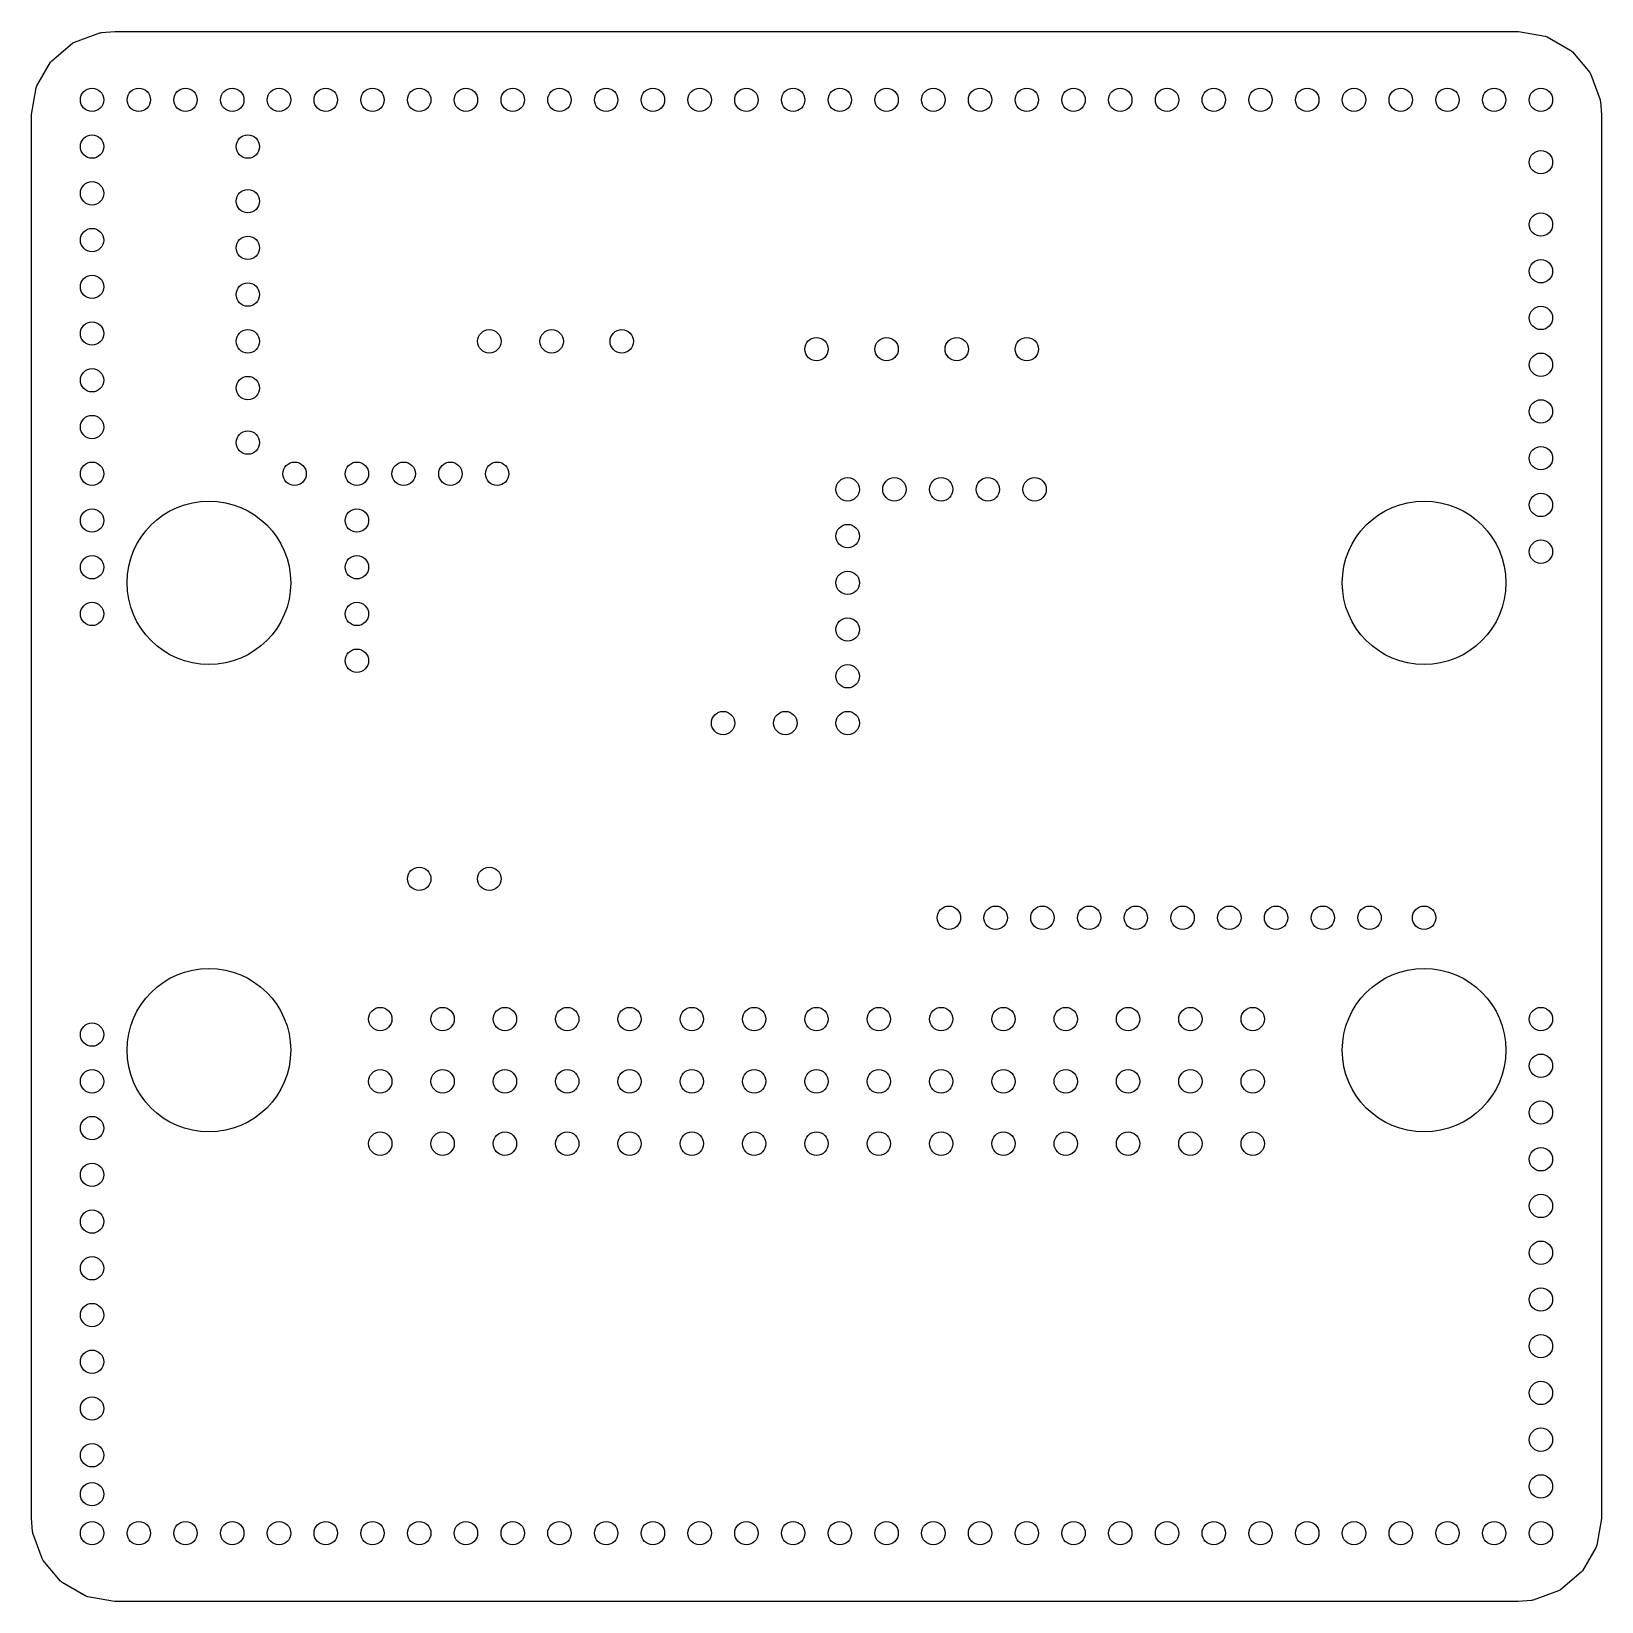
# Model space of a CAD drawing. Extents: x 126.9 to 152.5, y -81.4 to -55.8.
import ezdxf

# ---------------------------------------------------------------- set-up
doc = ezdxf.new("R2010")
doc.units = 0
doc.header["$MEASUREMENT"] = 0
doc.layers.add('BLACK', color=7, linetype='CONTINUOUS')

msp = doc.modelspace()

# ---------------------------------------------------------------- linework, layer by layer
at = {"layer": 'BLACK', "linetype": 'Continuous'}
msp.add_lwpolyline([(151.147, -55.7815), (151.582, -55.8581), (151.614, -55.87), (151.614, -55.87), (151.996, -56.0905), (152.008, -56.1001), (152.023, -56.1128), (152.306, -56.4507), (152.324, -56.4808), (152.475, -56.8953), (152.477, -56.9081), (152.48, -56.9208), (152.5, -57.1413), (152.499, -57.1442), (152.5, -57.1478), (152.5, -80.0122), (152.498, -80.0208), (152.498, -80.0274), (152.422, -80.4617), (152.41, -80.4944), (152.189, -80.8763), (152.167, -80.9029), (151.829, -81.1865), (151.799, -81.2038), (151.385, -81.3547), (151.372, -81.3569), (151.359, -81.3603), (151.139, -81.3796), (151.136, -81.3794), (151.132, -81.38), (128.268, -81.38), (128.259, -81.3785), (128.253, -81.3785), (127.818, -81.3019), (127.786, -81.29), (127.404, -81.0695), (127.392, -81.0599), (127.377, -81.0472), (127.094, -80.7093), (127.076, -80.6792), (126.925, -80.2647), (126.923, -80.2519), (126.92, -80.2392), (126.9, -80.0187), (126.901, -80.0158), (126.9, -80.0122), (126.9, -57.1478), (126.902, -57.1392), (126.902, -57.1326), (126.978, -56.6983), (126.99, -56.6656), (126.99, -56.6656), (127.211, -56.2837), (127.222, -56.2704), (127.233, -56.2571), (127.571, -55.9735), (127.601, -55.9562), (128.015, -55.8053), (128.028, -55.8031), (128.041, -55.7997), (128.261, -55.7804), (128.264, -55.7806), (128.268, -55.78), (151.132, -55.78), (151.141, -55.7815)], close=True, dxfattribs=at)
at = {"layer": 'BLACK'}
for centre, radius in [((127.889, -56.896), 0.1905), ((127.889, -56.896), 0.1905), ((128.651, -56.896), 0.1905), ((128.651, -56.896), 0.1905), ((129.413, -56.896), 0.1905), ((129.413, -56.896), 0.1905), ((130.175, -56.896), 0.1905), ((130.175, -56.896), 0.1905), ((130.937, -56.896), 0.1905), ((130.937, -56.896), 0.1905), ((131.699, -56.896), 0.1905), ((131.699, -56.896), 0.1905), ((132.461, -56.896), 0.1905), ((132.461, -56.896), 0.1905), ((133.223, -56.896), 0.1905), ((133.223, -56.896), 0.1905), ((133.985, -56.896), 0.1905), ((133.985, -56.896), 0.1905), ((134.747, -56.896), 0.1905), ((134.747, -56.896), 0.1905), ((135.509, -56.896), 0.1905), ((135.509, -56.896), 0.1905), ((136.271, -56.896), 0.1905), ((136.271, -56.896), 0.1905), ((137.033, -56.896), 0.1905), ((137.033, -56.896), 0.1905), ((137.795, -56.896), 0.1905), ((137.795, -56.896), 0.1905), ((138.557, -56.896), 0.1905), ((138.557, -56.896), 0.1905), ((139.319, -56.896), 0.1905), ((139.319, -56.896), 0.1905), ((140.081, -56.896), 0.1905), ((140.081, -56.896), 0.1905), ((140.843, -56.896), 0.1905), ((140.843, -56.896), 0.1905), ((141.605, -56.896), 0.1905), ((141.605, -56.896), 0.1905), ((142.367, -56.896), 0.1905), ((142.367, -56.896), 0.1905), ((143.129, -56.896), 0.1905), ((143.129, -56.896), 0.1905), ((143.891, -56.896), 0.1905), ((143.891, -56.896), 0.1905), ((144.653, -56.896), 0.1905), ((144.653, -56.896), 0.1905), ((145.415, -56.896), 0.1905), ((145.415, -56.896), 0.1905), ((146.177, -56.896), 0.1905), ((146.177, -56.896), 0.1905), ((146.939, -56.896), 0.1905), ((146.939, -56.896), 0.1905), ((147.701, -56.896), 0.1905), ((147.701, -56.896), 0.1905), ((148.463, -56.896), 0.1905), ((148.463, -56.896), 0.1905), ((149.225, -56.896), 0.1905), ((149.225, -56.896), 0.1905), ((149.987, -56.896), 0.1905), ((149.987, -56.896), 0.1905), ((150.749, -56.896), 0.1905), ((150.749, -56.896), 0.1905), ((151.511, -56.896), 0.1905), ((151.511, -56.896), 0.1905), ((127.889, -57.658), 0.1905), ((127.889, -57.658), 0.1905), ((130.429, -57.658), 0.1905), ((130.429, -57.658), 0.1905), ((151.511, -57.912), 0.1905), ((151.511, -57.912), 0.1905), ((127.889, -58.42), 0.1905), ((127.889, -58.42), 0.1905), ((130.429, -58.547), 0.1905), ((130.429, -58.547), 0.1905), ((151.511, -58.928), 0.1905), ((151.511, -58.928), 0.1905), ((127.889, -59.182), 0.1905), ((127.889, -59.182), 0.1905), ((130.429, -59.309), 0.1905), ((130.429, -59.309), 0.1905), ((151.511, -59.69), 0.1905), ((151.511, -59.69), 0.1905), ((127.889, -59.944), 0.1905), ((127.889, -59.944), 0.1905), ((130.429, -60.071), 0.1905), ((130.429, -60.071), 0.1905), ((151.511, -60.452), 0.1905), ((151.511, -60.452), 0.1905), ((127.889, -60.706), 0.1905), ((127.889, -60.706), 0.1905), ((130.429, -60.833), 0.1905), ((130.429, -60.833), 0.1905), ((134.366, -60.833), 0.1905), ((134.366, -60.833), 0.1905), ((135.382, -60.833), 0.1905), ((135.382, -60.833), 0.1905), ((136.525, -60.833), 0.1905), ((136.525, -60.833), 0.1905), ((139.7, -60.96), 0.1905), ((139.7, -60.96), 0.1905), ((140.843, -60.96), 0.1905), ((140.843, -60.96), 0.1905), ((141.986, -60.96), 0.1905), ((141.986, -60.96), 0.1905), ((143.129, -60.96), 0.1905), ((143.129, -60.96), 0.1905), ((151.511, -61.214), 0.1905), ((151.511, -61.214), 0.1905), ((127.889, -61.468), 0.1905), ((127.889, -61.468), 0.1905), ((130.429, -61.595), 0.1905), ((130.429, -61.595), 0.1905), ((151.511, -61.976), 0.1905), ((151.511, -61.976), 0.1905), ((127.889, -62.23), 0.1905), ((127.889, -62.23), 0.1905), ((130.429, -62.484), 0.1905), ((130.429, -62.484), 0.1905), ((151.511, -62.738), 0.1905), ((151.511, -62.738), 0.1905), ((127.889, -62.992), 0.1905), ((127.889, -62.992), 0.1905), ((131.191, -62.992), 0.1905), ((131.191, -62.992), 0.1905), ((132.207, -62.992), 0.1905), ((132.207, -62.992), 0.1905), ((132.969, -62.992), 0.1905), ((132.969, -62.992), 0.1905), ((133.731, -62.992), 0.1905), ((133.731, -62.992), 0.1905), ((134.493, -62.992), 0.1905), ((134.493, -62.992), 0.1905), ((140.208, -63.246), 0.1905), ((140.208, -63.246), 0.1905), ((140.97, -63.246), 0.1905), ((140.97, -63.246), 0.1905), ((141.732, -63.246), 0.1905), ((141.732, -63.246), 0.1905), ((142.494, -63.246), 0.1905), ((142.494, -63.246), 0.1905), ((143.256, -63.246), 0.1905), ((143.256, -63.246), 0.1905), ((129.794, -64.77), 1.3335), ((129.794, -64.77), 1.3335), ((149.606, -64.77), 1.3335), ((149.606, -64.77), 1.3335), ((151.511, -63.5), 0.1905), ((151.511, -63.5), 0.1905), ((127.889, -63.754), 0.1905), ((127.889, -63.754), 0.1905), ((132.207, -63.754), 0.1905), ((132.207, -63.754), 0.1905), ((140.208, -64.008), 0.1905), ((140.208, -64.008), 0.1905), ((151.511, -64.262), 0.1905), ((151.511, -64.262), 0.1905), ((127.889, -64.516), 0.1905), ((127.889, -64.516), 0.1905), ((132.207, -64.516), 0.1905), ((132.207, -64.516), 0.1905), ((140.208, -64.77), 0.1905), ((140.208, -64.77), 0.1905), ((127.889, -65.278), 0.1905), ((127.889, -65.278), 0.1905), ((132.207, -65.278), 0.1905), ((132.207, -65.278), 0.1905), ((140.208, -65.532), 0.1905), ((140.208, -65.532), 0.1905), ((132.207, -66.04), 0.1905), ((132.207, -66.04), 0.1905), ((140.208, -66.294), 0.1905), ((140.208, -66.294), 0.1905), ((138.176, -67.056), 0.1905), ((138.176, -67.056), 0.1905), ((139.192, -67.056), 0.1905), ((139.192, -67.056), 0.1905), ((140.208, -67.056), 0.1905), ((140.208, -67.056), 0.1905), ((133.223, -69.596), 0.1905), ((133.223, -69.596), 0.1905), ((134.366, -69.596), 0.1905), ((134.366, -69.596), 0.1905), ((141.859, -70.231), 0.1905), ((141.859, -70.231), 0.1905), ((142.621, -70.231), 0.1905), ((142.621, -70.231), 0.1905), ((143.383, -70.231), 0.1905), ((143.383, -70.231), 0.1905), ((144.145, -70.231), 0.1905), ((144.145, -70.231), 0.1905), ((144.907, -70.231), 0.1905), ((144.907, -70.231), 0.1905), ((145.669, -70.231), 0.1905), ((145.669, -70.231), 0.1905), ((146.431, -70.231), 0.1905), ((146.431, -70.231), 0.1905), ((147.193, -70.231), 0.1905), ((147.193, -70.231), 0.1905), ((147.955, -70.231), 0.1905), ((147.955, -70.231), 0.1905), ((148.717, -70.231), 0.1905), ((148.717, -70.231), 0.1905), ((149.606, -70.231), 0.1905), ((149.606, -70.231), 0.1905), ((129.794, -72.39), 1.3335), ((129.794, -72.39), 1.3335), ((149.606, -72.39), 1.3335), ((149.606, -72.39), 1.3335), ((132.588, -71.882), 0.1905), ((132.588, -71.882), 0.1905), ((133.604, -71.882), 0.1905), ((133.604, -71.882), 0.1905), ((134.62, -71.882), 0.1905), ((134.62, -71.882), 0.1905), ((135.636, -71.882), 0.1905), ((135.636, -71.882), 0.1905), ((136.652, -71.882), 0.1905), ((136.652, -71.882), 0.1905), ((137.668, -71.882), 0.1905), ((137.668, -71.882), 0.1905), ((138.684, -71.882), 0.1905), ((138.684, -71.882), 0.1905), ((139.7, -71.882), 0.1905), ((139.7, -71.882), 0.1905), ((140.716, -71.882), 0.1905), ((140.716, -71.882), 0.1905), ((141.732, -71.882), 0.1905), ((141.732, -71.882), 0.1905), ((142.748, -71.882), 0.1905), ((142.748, -71.882), 0.1905), ((143.764, -71.882), 0.1905), ((143.764, -71.882), 0.1905), ((144.78, -71.882), 0.1905), ((144.78, -71.882), 0.1905), ((145.796, -71.882), 0.1905), ((145.796, -71.882), 0.1905), ((146.812, -71.882), 0.1905), ((146.812, -71.882), 0.1905), ((151.511, -71.882), 0.1905), ((151.511, -71.882), 0.1905), ((127.889, -72.136), 0.1905), ((127.889, -72.136), 0.1905), ((151.511, -72.644), 0.1905), ((151.511, -72.644), 0.1905), ((127.889, -72.898), 0.1905), ((127.889, -72.898), 0.1905), ((132.588, -72.898), 0.1905), ((132.588, -72.898), 0.1905), ((133.604, -72.898), 0.1905), ((133.604, -72.898), 0.1905), ((134.62, -72.898), 0.1905), ((134.62, -72.898), 0.1905), ((135.636, -72.898), 0.1905), ((135.636, -72.898), 0.1905), ((136.652, -72.898), 0.1905), ((136.652, -72.898), 0.1905), ((137.668, -72.898), 0.1905), ((137.668, -72.898), 0.1905), ((138.684, -72.898), 0.1905), ((138.684, -72.898), 0.1905), ((139.7, -72.898), 0.1905), ((139.7, -72.898), 0.1905), ((140.716, -72.898), 0.1905), ((140.716, -72.898), 0.1905), ((141.732, -72.898), 0.1905), ((141.732, -72.898), 0.1905), ((142.748, -72.898), 0.1905), ((142.748, -72.898), 0.1905), ((143.764, -72.898), 0.1905), ((143.764, -72.898), 0.1905), ((144.78, -72.898), 0.1905), ((144.78, -72.898), 0.1905), ((145.796, -72.898), 0.1905), ((145.796, -72.898), 0.1905), ((146.812, -72.898), 0.1905), ((146.812, -72.898), 0.1905), ((151.511, -73.406), 0.1905), ((151.511, -73.406), 0.1905), ((127.889, -73.66), 0.1905), ((127.889, -73.66), 0.1905), ((132.588, -73.914), 0.1905), ((132.588, -73.914), 0.1905), ((133.604, -73.914), 0.1905), ((133.604, -73.914), 0.1905), ((134.62, -73.914), 0.1905), ((134.62, -73.914), 0.1905), ((135.636, -73.914), 0.1905), ((135.636, -73.914), 0.1905), ((136.652, -73.914), 0.1905), ((136.652, -73.914), 0.1905), ((137.668, -73.914), 0.1905), ((137.668, -73.914), 0.1905), ((138.684, -73.914), 0.1905), ((138.684, -73.914), 0.1905), ((139.7, -73.914), 0.1905), ((139.7, -73.914), 0.1905), ((140.716, -73.914), 0.1905), ((140.716, -73.914), 0.1905), ((141.732, -73.914), 0.1905), ((141.732, -73.914), 0.1905), ((142.748, -73.914), 0.1905), ((142.748, -73.914), 0.1905), ((143.764, -73.914), 0.1905), ((143.764, -73.914), 0.1905), ((144.78, -73.914), 0.1905), ((144.78, -73.914), 0.1905), ((145.796, -73.914), 0.1905), ((145.796, -73.914), 0.1905), ((146.812, -73.914), 0.1905), ((146.812, -73.914), 0.1905), ((151.511, -74.168), 0.1905), ((151.511, -74.168), 0.1905), ((127.889, -74.422), 0.1905), ((127.889, -74.422), 0.1905), ((151.511, -74.93), 0.1905), ((151.511, -74.93), 0.1905), ((127.889, -75.184), 0.1905), ((127.889, -75.184), 0.1905), ((151.511, -75.692), 0.1905), ((151.511, -75.692), 0.1905), ((127.889, -75.946), 0.1905), ((127.889, -75.946), 0.1905), ((151.511, -76.454), 0.1905), ((151.511, -76.454), 0.1905), ((127.889, -76.708), 0.1905), ((127.889, -76.708), 0.1905), ((151.511, -77.216), 0.1905), ((151.511, -77.216), 0.1905), ((127.889, -77.47), 0.1905), ((127.889, -77.47), 0.1905), ((151.511, -77.978), 0.1905), ((151.511, -77.978), 0.1905), ((127.889, -78.232), 0.1905), ((127.889, -78.232), 0.1905), ((151.511, -78.74), 0.1905), ((151.511, -78.74), 0.1905), ((127.889, -78.994), 0.1905), ((127.889, -78.994), 0.1905), ((151.511, -79.502), 0.1905), ((151.511, -79.502), 0.1905), ((127.889, -79.629), 0.1905), ((127.889, -79.629), 0.1905), ((127.889, -80.264), 0.1905), ((127.889, -80.264), 0.1905), ((128.651, -80.264), 0.1905), ((128.651, -80.264), 0.1905), ((129.413, -80.264), 0.1905), ((129.413, -80.264), 0.1905), ((130.175, -80.264), 0.1905), ((130.175, -80.264), 0.1905), ((130.937, -80.264), 0.1905), ((130.937, -80.264), 0.1905), ((131.699, -80.264), 0.1905), ((131.699, -80.264), 0.1905), ((132.461, -80.264), 0.1905), ((132.461, -80.264), 0.1905), ((133.223, -80.264), 0.1905), ((133.223, -80.264), 0.1905), ((133.985, -80.264), 0.1905), ((133.985, -80.264), 0.1905), ((134.747, -80.264), 0.1905), ((134.747, -80.264), 0.1905), ((135.509, -80.264), 0.1905), ((135.509, -80.264), 0.1905), ((136.271, -80.264), 0.1905), ((136.271, -80.264), 0.1905), ((137.033, -80.264), 0.1905), ((137.033, -80.264), 0.1905), ((137.795, -80.264), 0.1905), ((137.795, -80.264), 0.1905), ((138.557, -80.264), 0.1905), ((138.557, -80.264), 0.1905), ((139.319, -80.264), 0.1905), ((139.319, -80.264), 0.1905), ((140.081, -80.264), 0.1905), ((140.081, -80.264), 0.1905), ((140.843, -80.264), 0.1905), ((140.843, -80.264), 0.1905), ((141.605, -80.264), 0.1905), ((141.605, -80.264), 0.1905), ((142.367, -80.264), 0.1905), ((142.367, -80.264), 0.1905), ((143.129, -80.264), 0.1905), ((143.129, -80.264), 0.1905), ((143.891, -80.264), 0.1905), ((143.891, -80.264), 0.1905), ((144.653, -80.264), 0.1905), ((144.653, -80.264), 0.1905), ((145.415, -80.264), 0.1905), ((145.415, -80.264), 0.1905), ((146.177, -80.264), 0.1905), ((146.177, -80.264), 0.1905), ((146.939, -80.264), 0.1905), ((146.939, -80.264), 0.1905), ((147.701, -80.264), 0.1905), ((147.701, -80.264), 0.1905), ((148.463, -80.264), 0.1905), ((148.463, -80.264), 0.1905), ((149.225, -80.264), 0.1905), ((149.225, -80.264), 0.1905), ((149.987, -80.264), 0.1905), ((149.987, -80.264), 0.1905), ((150.749, -80.264), 0.1905), ((150.749, -80.264), 0.1905), ((151.511, -80.264), 0.1905), ((151.511, -80.264), 0.1905)]:
    msp.add_circle(centre, radius, dxfattribs=at)

doc.saveas('drawing.dxf')
